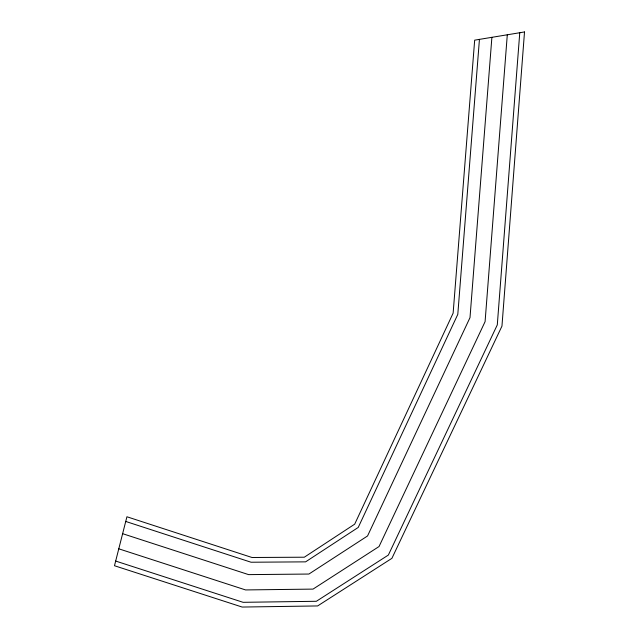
<?xml version="1.0" encoding="UTF-8"?>
<svg xmlns="http://www.w3.org/2000/svg" width="639" height="639" viewBox="0 0 639 639"><rect width="100%" height="100%" fill="white"/><g stroke="black" fill="none" stroke-linecap="round" stroke-linejoin="round"><path stroke-width="0.96" d="M491.894 37.326L470 317.631L367.545 535.969L308.917 574.046L248.603 574.621L122.624 533.685M507.294 34.786L485.089 321.641L379.047 546.529L313.03 589.102L245.568 589.933L118.782 548.813M519.763 32.733L497.294 324.884L388.352 555.067L316.361 601.283L243.108 602.321L115.667 561.058M479.434 39.378L457.796 314.38L358.239 527.431L305.586 561.857L251.063 562.232L125.731 521.448M524.515 31.95L501.958 326.122L391.907 558.334L317.639 605.94L242.165 607.05L114.485 565.731L126.921 516.767L252.006 557.496L304.308 557.208L354.685 524.172L453.131 313.142L474.673 40.161L524.515 31.95"/></g></svg>
